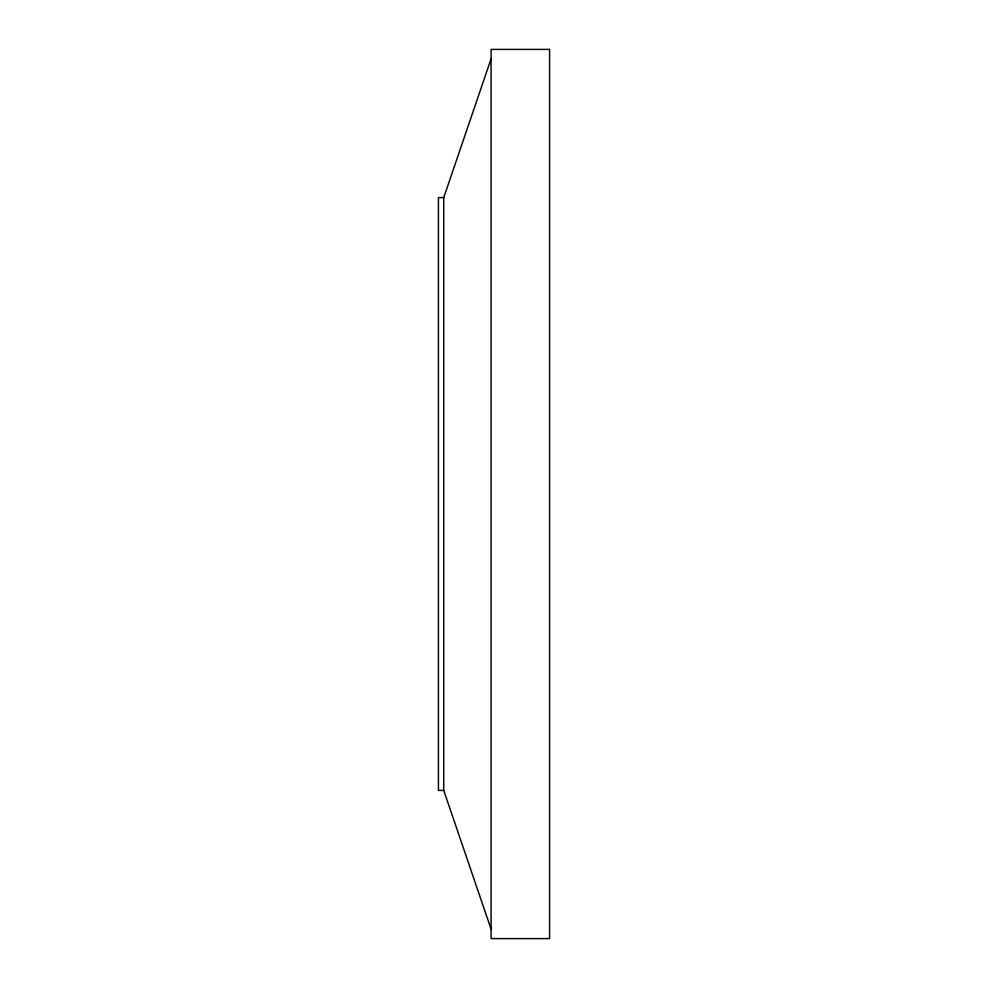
<?xml version="1.0" encoding="UTF-8"?>
<svg xmlns="http://www.w3.org/2000/svg" width="988" height="988" viewBox="0 0 988 988"><rect width="100%" height="100%" fill="white"/><g stroke="black" fill="none" stroke-linecap="round" stroke-linejoin="round"><path stroke-width="1.48" d="M491.085 929.165L443.736 790.4L443.736 197.6L491.085 58.835M443.736 197.6L438.425 197.6L438.425 790.4L443.736 790.4M549.575 49.4L491.085 49.4L491.085 938.6L549.575 938.6L549.575 49.4"/></g></svg>
